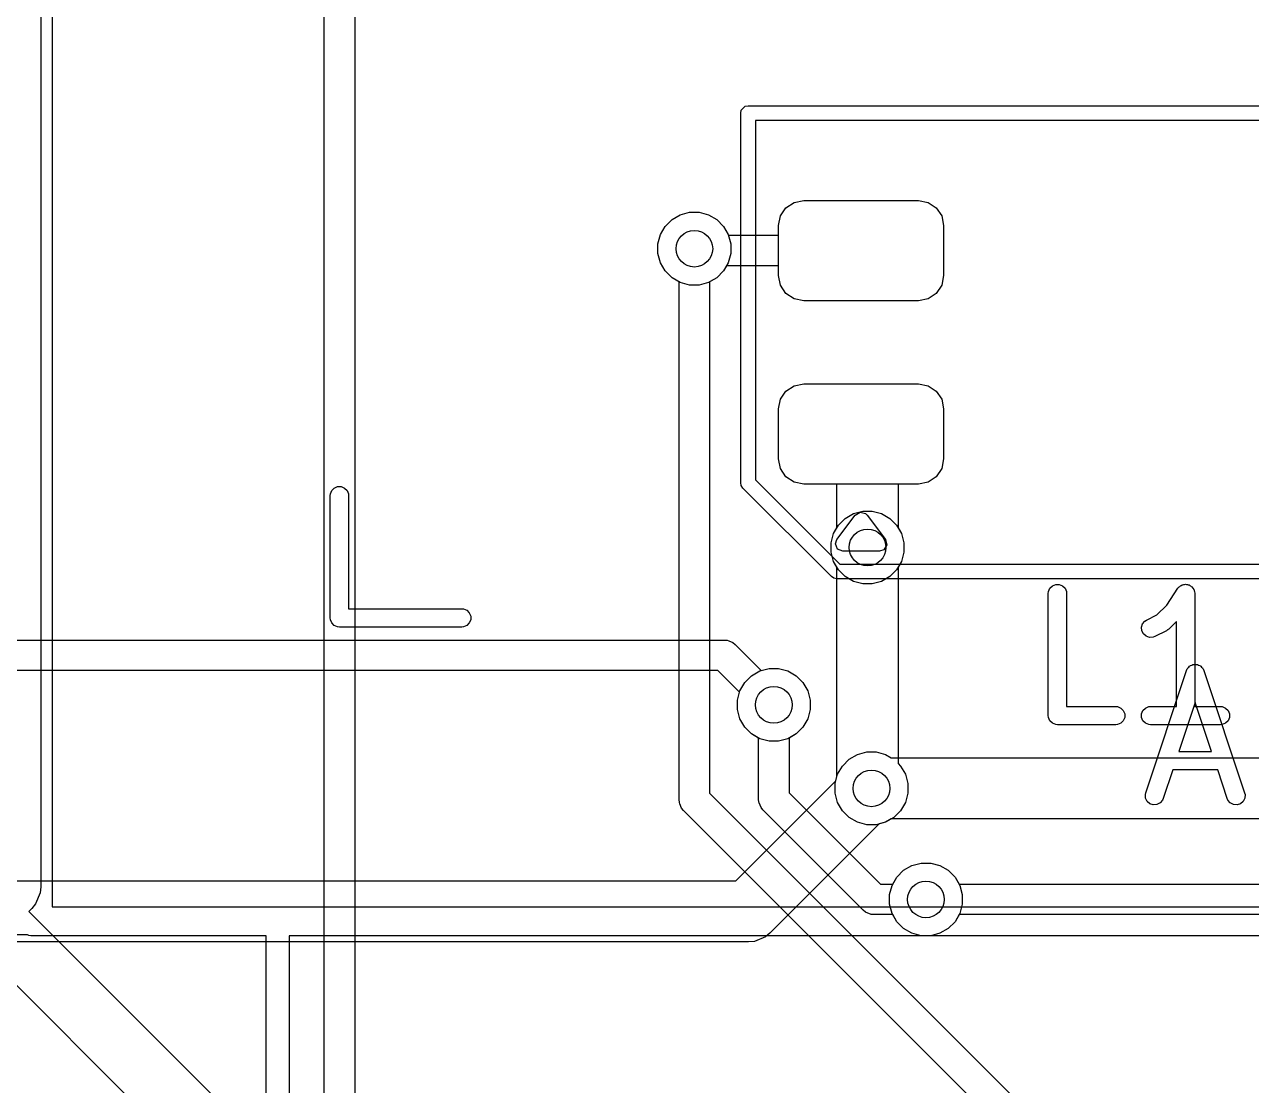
# Model space of a CAD drawing. Header units: millimetres. Extents: x 14 to 286, y -133 to -45.
# Drawn here: x 42.68 to 52.71, y -86.99 to -78.31 of the extents above; entities that cross this region are included whole.
import ezdxf

# ---------------------------------------------------------------- set-up
doc = ezdxf.new("R2010")
doc.units = ezdxf.units.MM
for name, color, linetype, true_color in [('B.Cu', 153, 'CONTINUOUS', 0x4d7fc4), ('B.Silkscreen', 31, 'CONTINUOUS', 0xe8b2a7), ('F.Cu', 13, 'CONTINUOUS', 0xc83434), ('F.Mask', 201, 'CONTINUOUS', 0xd864ff), ('F.Paste', 253, 'CONTINUOUS', 0xb4a09a), ('F.Silkscreen', 41, 'CONTINUOUS', 0xf2eda1), ('User.Drawings', 9, 'CONTINUOUS', 0xc2c2c2)]:
    doc.layers.add(name, color=color, linetype=linetype, true_color=true_color)

msp = doc.modelspace()

# ---------------------------------------------------------------- linework, layer by layer
at = {"layer": 'B.Cu', "linetype": 'CONTINUOUS'}
for p, q in [((42.8098, -64.445554), (42.8098, -85.3656)), ((45.1275, -88.7583), (45.1275, -75.085)), ((45.3775, -75.085), (45.3775, -88.706524)), ((47.973072, -79.906494), (48.040895, -79.867336)), ((48.040895, -79.867336), (48.116542, -79.847067)), ((48.116542, -79.847067), (48.194858, -79.847067)), ((48.194858, -79.847067), (48.270505, -79.867336)), ((48.270505, -79.867336), (48.338328, -79.906494)), ((47.878536, -80.029695), (47.917694, -79.961872)), ((47.917694, -79.961872), (47.973072, -79.906494)), ((48.338328, -79.906494), (48.393706, -79.961872)), ((48.393706, -79.961872), (48.432864, -80.029695)), ((47.858267, -80.105342), (47.878536, -80.029695)), ((48.432864, -80.029695), (48.453133, -80.105342)), ((47.858267, -80.183658), (47.858267, -80.105342)), ((47.878536, -80.259305), (47.858267, -80.183658)), ((48.453133, -80.183658), (48.432864, -80.259305)), ((48.453133, -80.105342), (48.453133, -80.183658)), ((47.917694, -80.327128), (47.878536, -80.259305)), ((48.432864, -80.259305), (48.393706, -80.327128)), ((47.973072, -80.382506), (47.917694, -80.327128)), ((48.0307, -80.415777), (47.973072, -80.382506)), ((48.338328, -80.382506), (48.2807, -80.415777)), ((48.393706, -80.327128), (48.338328, -80.382506)), ((48.0307, -84.6516), (48.0307, -80.415777)), ((48.2807, -80.415777), (48.2807, -84.599824)), ((49.457595, -82.311736), (49.533242, -82.291467)), ((49.533242, -82.291467), (49.611558, -82.291467)), ((49.611558, -82.291467), (49.687205, -82.311736)), ((49.334394, -82.406272), (49.389772, -82.350894)), ((49.389772, -82.350894), (49.457595, -82.311736)), ((49.687205, -82.311736), (49.755028, -82.350894)), ((49.755028, -82.350894), (49.810406, -82.406272)), ((49.274967, -82.549742), (49.295236, -82.474095)), ((49.295236, -82.474095), (49.334394, -82.406272)), ((49.810406, -82.406272), (49.849564, -82.474095)), ((49.849564, -82.474095), (49.869833, -82.549742)), ((49.274967, -82.628058), (49.274967, -82.549742)), ((49.869833, -82.549742), (49.869833, -82.628058)), ((49.295236, -82.703705), (49.274967, -82.628058)), ((49.869833, -82.628058), (49.849564, -82.703705)), ((49.3224, -82.750753), (49.295236, -82.703705)), ((49.3224, -84.463116), (49.3224, -82.750753)), ((49.849564, -82.703705), (49.8224, -82.750753)), ((49.8224, -82.750753), (49.8224, -84.356766)), ((48.690795, -83.599236), (48.766442, -83.578967)), ((48.766442, -83.578967), (48.844758, -83.578967)), ((48.844758, -83.578967), (48.920405, -83.599236)), ((48.528436, -83.761595), (48.567594, -83.693772)), ((48.567594, -83.693772), (48.622972, -83.638394)), ((48.622972, -83.638394), (48.690795, -83.599236)), ((48.920405, -83.599236), (48.988228, -83.638394)), ((48.988228, -83.638394), (49.043606, -83.693772)), ((49.043606, -83.693772), (49.082764, -83.761595)), ((48.508167, -83.837242), (48.528436, -83.761595)), ((49.082764, -83.761595), (49.103033, -83.837242)), ((48.508167, -83.915558), (48.508167, -83.837242)), ((49.103033, -83.837242), (49.103033, -83.915558)), ((48.528436, -83.991205), (48.508167, -83.915558)), ((48.567594, -84.059028), (48.528436, -83.991205)), ((49.082764, -83.991205), (49.043606, -84.059028)), ((49.103033, -83.915558), (49.082764, -83.991205)), ((48.622972, -84.114406), (48.567594, -84.059028)), ((49.043606, -84.059028), (48.988228, -84.114406)), ((48.6806, -84.147677), (48.622972, -84.114406)), ((48.6806, -84.6479), (48.6806, -84.147677)), ((48.988228, -84.114406), (48.9306, -84.147677)), ((48.9306, -84.147677), (48.9306, -84.596123)), ((49.8224, -84.356766), (49.842506, -84.376872)), ((49.842506, -84.376872), (49.881664, -84.444695)), ((49.307067, -84.520342), (49.3224, -84.463116)), ((49.881664, -84.444695), (49.901933, -84.520342)), ((48.2807, -84.599824), (57.831888, -94.151012)), ((48.9306, -84.596123), (49.677277, -85.3428)), ((49.307067, -84.598658), (49.307067, -84.520342)), ((49.327336, -84.674305), (49.307067, -84.598658)), ((49.901933, -84.598658), (49.881664, -84.674305)), ((49.901933, -84.520342), (49.901933, -84.598658)), ((48.033102, -84.675986), (48.0307, -84.6516)), ((48.033102, -84.675987), (48.033102, -84.675986)), ((48.036958, -84.685295), (48.033102, -84.675987)), ((48.051766, -84.721046), (48.036958, -84.685295)), ((48.683002, -84.672286), (48.6806, -84.6479)), ((48.683002, -84.672287), (48.683002, -84.672286)), ((48.685162, -84.677502), (48.683002, -84.672287)), ((48.701666, -84.717346), (48.685162, -84.677502)), ((49.366494, -84.742128), (49.327336, -84.674305)), ((49.881664, -84.674305), (49.842506, -84.742128)), ((48.051771, -84.721051), (48.051766, -84.721046)), ((48.067312, -84.739988), (48.051771, -84.721051)), ((57.6185, -94.291176), (48.067312, -84.739988)), ((48.701671, -84.717351), (48.701666, -84.717346)), ((48.717212, -84.736288), (48.701671, -84.717351)), ((49.537112, -85.556189), (48.717212, -84.736288)), ((49.421872, -84.797506), (49.366494, -84.742128)), ((49.489695, -84.836664), (49.421872, -84.797506)), ((49.787128, -84.797506), (49.719305, -84.836664)), ((49.842506, -84.742128), (49.787128, -84.797506)), ((49.565342, -84.856933), (49.489695, -84.836664)), ((49.643658, -84.856933), (49.565342, -84.856933)), ((49.719305, -84.836664), (49.643658, -84.856933)), ((49.867472, -85.229794), (49.935295, -85.190636)), ((49.935295, -85.190636), (50.010942, -85.170367)), ((50.010942, -85.170367), (50.089258, -85.170367)), ((50.089258, -85.170367), (50.164905, -85.190636)), ((50.164905, -85.190636), (50.232728, -85.229794)), ((49.778822, -85.3428), (49.812094, -85.285172)), ((49.812094, -85.285172), (49.867472, -85.229794)), ((50.232728, -85.229794), (50.288106, -85.285172)), ((50.288106, -85.285172), (50.327264, -85.352995)), ((42.8098, -85.3656), (42.804996, -85.414373)), ((49.677277, -85.3428), (49.778822, -85.3428)), ((50.327264, -85.352995), (50.347533, -85.428642)), ((42.767662, -85.504497), (42.736577, -85.542377)), ((42.767667, -85.504493), (42.767662, -85.504497)), ((42.804996, -85.414373), (42.767667, -85.504493)), ((50.347533, -85.428642), (50.347533, -85.506958)), ((42.736577, -85.542377), (42.712554, -85.5664)), ((42.712554, -85.5664), (44.812177, -87.666023)), ((49.556054, -85.571734), (49.537112, -85.556189)), ((49.601114, -85.590398), (49.556054, -85.571734)), ((49.6255, -85.5928), (49.601114, -85.590398)), ((49.778822, -85.5928), (49.6255, -85.5928)), ((49.812094, -85.650428), (49.778822, -85.5928)), ((50.327264, -85.582605), (50.288106, -85.650428)), ((50.347533, -85.506958), (50.327264, -85.582605)), ((49.867472, -85.705806), (49.812094, -85.650428)), ((49.935295, -85.744964), (49.867472, -85.705806)), ((50.232728, -85.705806), (50.164905, -85.744964)), ((50.288106, -85.650428), (50.232728, -85.705806)), ((50.010942, -85.765233), (49.935295, -85.744964)), ((50.089258, -85.765233), (50.010942, -85.765233)), ((50.164905, -85.744964), (50.089258, -85.765233)), ((44.3854, -87.946354), (42.29667, -85.857624))]:
    msp.add_line(p, q, dxfattribs=at)
at = {"layer": 'B.Cu'}
for centre in [(48.1557, -80.1445), (49.5724, -82.5889), (48.8056, -83.8764), (49.6045, -84.5595), (50.0501, -85.4678)]:
    msp.add_circle(centre, 0.15, dxfattribs=at)
at = {"layer": 'B.Silkscreen', "linetype": 'CONTINUOUS'}
for p, q in [((51.848015, -84.596102), (52.181348, -83.596102)), ((52.181348, -83.596102), (52.187342, -83.582677)), ((52.187342, -83.582677), (52.190852, -83.578629)), ((52.190852, -83.578629), (52.193249, -83.573836)), ((52.193249, -83.573836), (52.200357, -83.56767)), ((52.200357, -83.56767), (52.206516, -83.56057)), ((52.206516, -83.56057), (52.211305, -83.558175)), ((52.211305, -83.558175), (52.215356, -83.554662)), ((52.215356, -83.554662), (52.224281, -83.551687)), ((52.224281, -83.551687), (52.232689, -83.547483)), ((52.232689, -83.547483), (52.238033, -83.547103)), ((52.238033, -83.547103), (52.243119, -83.545408)), ((52.243119, -83.545408), (52.252499, -83.546074)), ((52.252499, -83.546074), (52.261879, -83.545408)), ((52.261879, -83.545408), (52.266964, -83.547103)), ((52.266964, -83.547103), (52.272309, -83.547483)), ((52.272309, -83.547483), (52.280719, -83.551688)), ((52.280719, -83.551688), (52.289641, -83.554662)), ((52.289641, -83.554662), (52.293688, -83.558172)), ((52.293688, -83.558172), (52.298482, -83.560569)), ((52.298482, -83.560569), (52.304645, -83.567674)), ((52.304645, -83.567674), (52.311749, -83.573836)), ((52.311749, -83.573836), (52.314144, -83.578627)), ((52.314144, -83.578627), (52.317656, -83.582676)), ((52.317656, -83.582676), (52.32365, -83.596102)), ((52.32365, -83.596102), (52.656983, -84.596102)), ((52.252499, -83.856989), (52.118461, -84.259104)), ((52.386537, -84.259104), (52.252499, -83.856989)), ((52.118461, -84.259104), (52.386537, -84.259104)), ((52.068461, -84.409104), (51.990317, -84.643536)), ((52.436537, -84.409104), (52.068461, -84.409104)), ((52.514681, -84.643536), (52.436537, -84.409104)), ((51.844755, -84.610439), (51.848015, -84.596102)), ((52.656983, -84.596102), (52.660243, -84.610438)), ((51.84683, -84.639629), (51.844755, -84.610439)), ((51.859916, -84.665802), (51.84683, -84.639629)), ((51.882023, -84.684976), (51.859916, -84.665802)), ((51.909786, -84.69423), (51.882023, -84.684976)), ((51.938976, -84.692155), (51.909786, -84.69423)), ((51.965149, -84.679069), (51.938976, -84.692155)), ((51.984323, -84.656962), (51.965149, -84.679069)), ((51.990317, -84.643536), (51.984323, -84.656962)), ((52.520675, -84.656961), (52.514681, -84.643536)), ((52.539849, -84.679068), (52.520675, -84.656961)), ((52.566022, -84.692155), (52.539849, -84.679068)), ((52.595212, -84.69423), (52.566022, -84.692155)), ((52.622974, -84.684976), (52.595212, -84.69423)), ((52.645082, -84.665802), (52.622974, -84.684976)), ((52.658168, -84.639628), (52.645082, -84.665802)), ((52.660243, -84.610438), (52.658168, -84.639628))]:
    msp.add_line(p, q, dxfattribs=at)
at = {"layer": 'F.Cu', "linetype": 'CONTINUOUS'}
for p, q in [((48.905043, -79.810043), (48.97155, -79.765605)), ((48.97155, -79.765605), (49.05, -79.75)), ((49.05, -79.75), (49.99, -79.75)), ((49.99, -79.75), (50.06845, -79.765605)), ((50.06845, -79.765605), (50.134957, -79.810043)), ((47.973072, -79.906494), (48.040895, -79.867336)), ((48.040895, -79.867336), (48.116542, -79.847067)), ((48.116542, -79.847067), (48.194858, -79.847067)), ((48.194858, -79.847067), (48.270505, -79.867336)), ((48.270505, -79.867336), (48.338328, -79.906494)), ((48.845, -79.955), (48.860605, -79.87655)), ((48.860605, -79.87655), (48.905043, -79.810043)), ((50.134957, -79.810043), (50.179395, -79.87655)), ((50.179395, -79.87655), (50.195, -79.955)), ((47.878536, -80.029695), (47.917694, -79.961872)), ((47.917694, -79.961872), (47.973072, -79.906494)), ((48.338328, -79.906494), (48.393706, -79.961872)), ((48.393706, -79.961872), (48.432864, -80.029695)), ((48.845, -80.035), (48.845, -79.955)), ((50.195, -79.955), (50.195, -80.365)), ((47.858267, -80.105342), (47.878536, -80.029695)), ((48.432864, -80.029695), (48.434285, -80.035)), ((48.434285, -80.035), (48.845, -80.035)), ((47.858267, -80.183658), (47.858267, -80.105342)), ((47.878536, -80.259305), (47.858267, -80.183658)), ((47.917694, -80.327128), (47.878536, -80.259305)), ((48.418029, -80.285), (48.393706, -80.327128)), ((48.845, -80.285), (48.418029, -80.285)), ((48.845, -80.365), (48.845, -80.285)), ((47.973072, -80.382506), (47.917694, -80.327128)), ((48.040895, -80.421664), (47.973072, -80.382506)), ((48.338328, -80.382506), (48.270505, -80.421664)), ((48.393706, -80.327128), (48.338328, -80.382506)), ((48.860605, -80.44345), (48.845, -80.365)), ((50.195, -80.365), (50.179395, -80.44345)), ((48.116542, -80.441933), (48.040895, -80.421664)), ((48.194858, -80.441933), (48.116542, -80.441933)), ((48.270505, -80.421664), (48.194858, -80.441933)), ((48.905043, -80.509957), (48.860605, -80.44345)), ((50.179395, -80.44345), (50.134957, -80.509957)), ((48.97155, -80.554395), (48.905043, -80.509957)), ((49.05, -80.57), (48.97155, -80.554395)), ((49.99, -80.57), (49.05, -80.57)), ((50.06845, -80.554395), (49.99, -80.57)), ((50.134957, -80.509957), (50.06845, -80.554395)), ((48.905043, -81.310043), (48.97155, -81.265605)), ((48.97155, -81.265605), (49.05, -81.25)), ((49.05, -81.25), (49.99, -81.25)), ((49.99, -81.25), (50.06845, -81.265605)), ((50.06845, -81.265605), (50.134957, -81.310043)), ((48.845, -81.455), (48.860605, -81.37655)), ((48.860605, -81.37655), (48.905043, -81.310043)), ((50.134957, -81.310043), (50.179395, -81.37655)), ((50.179395, -81.37655), (50.195, -81.455)), ((48.845, -81.865), (48.845, -81.455)), ((50.195, -81.455), (50.195, -81.865)), ((48.860605, -81.94345), (48.845, -81.865)), ((50.195, -81.865), (50.179395, -81.94345)), ((48.905043, -82.009957), (48.860605, -81.94345)), ((50.179395, -81.94345), (50.134957, -82.009957)), ((48.97155, -82.054395), (48.905043, -82.009957)), ((49.05, -82.07), (48.97155, -82.054395)), ((49.3224, -82.07), (49.05, -82.07)), ((49.3224, -82.427046), (49.3224, -82.07)), ((49.99, -82.07), (49.8224, -82.07)), ((49.8224, -82.07), (49.8224, -82.427046)), ((50.06845, -82.054395), (49.99, -82.07)), ((50.134957, -82.009957), (50.06845, -82.054395)), ((49.274967, -82.549742), (49.295236, -82.474095)), ((49.295236, -82.474095), (49.3224, -82.427046)), ((49.8224, -82.427046), (49.849564, -82.474095)), ((49.849564, -82.474095), (49.869833, -82.549742)), ((49.274967, -82.628058), (49.274967, -82.549742)), ((49.869833, -82.549742), (49.869833, -82.628058)), ((49.295236, -82.703705), (49.274967, -82.628058)), ((49.869833, -82.628058), (49.849564, -82.703705)), ((49.334394, -82.771528), (49.295236, -82.703705)), ((49.389772, -82.826906), (49.334394, -82.771528)), ((49.810406, -82.771528), (49.755028, -82.826906)), ((49.849564, -82.703705), (49.810406, -82.771528)), ((49.457595, -82.866064), (49.389772, -82.826906)), ((49.533242, -82.886333), (49.457595, -82.866064)), ((49.611558, -82.886333), (49.533242, -82.886333)), ((49.687205, -82.866064), (49.611558, -82.886333)), ((49.755028, -82.826906), (49.687205, -82.866064)), ((41.4788, -83.3462), (48.4004, -83.3462)), ((48.4004, -83.3462), (48.424786, -83.348602)), ((48.424786, -83.348602), (48.424787, -83.348602)), ((48.424787, -83.348602), (48.437984, -83.354068)), ((48.437984, -83.354068), (48.469846, -83.367266)), ((48.469846, -83.367266), (48.469851, -83.367271)), ((48.469851, -83.367271), (48.488788, -83.382812)), ((48.488788, -83.382812), (48.702165, -83.596189)), ((48.348624, -83.5962), (41.4788, -83.5962)), ((48.525389, -83.772965), (48.348624, -83.5962)), ((48.702165, -83.596189), (48.766442, -83.578967)), ((48.766442, -83.578967), (48.844758, -83.578967)), ((48.844758, -83.578967), (48.920405, -83.599236)), ((48.920405, -83.599236), (48.988228, -83.638394)), ((48.988228, -83.638394), (49.043606, -83.693772)), ((49.043606, -83.693772), (49.082764, -83.761595)), ((48.508167, -83.837242), (48.525389, -83.772965)), ((49.082764, -83.761595), (49.103033, -83.837242)), ((48.508167, -83.915558), (48.508167, -83.837242)), ((49.103033, -83.837242), (49.103033, -83.915558)), ((48.528436, -83.991205), (48.508167, -83.915558)), ((48.567594, -84.059028), (48.528436, -83.991205)), ((49.082764, -83.991205), (49.043606, -84.059028)), ((49.103033, -83.915558), (49.082764, -83.991205)), ((48.622972, -84.114406), (48.567594, -84.059028)), ((49.043606, -84.059028), (48.988228, -84.114406)), ((48.690795, -84.153564), (48.622972, -84.114406)), ((48.766442, -84.173833), (48.690795, -84.153564)), ((48.844758, -84.173833), (48.766442, -84.173833)), ((48.920405, -84.153564), (48.844758, -84.173833)), ((48.988228, -84.114406), (48.920405, -84.153564)), ((49.421872, -84.321494), (49.489695, -84.282336)), ((49.489695, -84.282336), (49.565342, -84.262067)), ((49.565342, -84.262067), (49.643658, -84.262067)), ((49.643658, -84.262067), (49.719305, -84.282336)), ((49.719305, -84.282336), (49.766354, -84.3095)), ((49.327336, -84.444695), (49.366494, -84.376872)), ((49.366494, -84.376872), (49.421872, -84.321494)), ((49.766354, -84.3095), (56.522846, -84.3095)), ((48.494046, -85.3164), (49.313275, -84.497171)), ((49.313275, -84.497171), (49.327336, -84.444695)), ((49.666828, -84.850724), (48.774377, -85.743177)), ((49.719305, -84.836664), (49.666828, -84.850724)), ((49.766354, -84.8095), (49.719305, -84.836664)), ((56.6264, -84.8095), (49.766354, -84.8095)), ((49.867472, -85.229794), (49.935295, -85.190636)), ((49.935295, -85.190636), (50.010942, -85.170367)), ((50.010942, -85.170367), (50.089258, -85.170367)), ((50.089258, -85.170367), (50.164905, -85.190636)), ((50.164905, -85.190636), (50.232728, -85.229794)), ((49.772936, -85.352995), (49.812094, -85.285172)), ((49.812094, -85.285172), (49.867472, -85.229794)), ((50.232728, -85.229794), (50.288106, -85.285172)), ((50.288106, -85.285172), (50.321378, -85.3428)), ((42.520854, -85.3164), (48.494046, -85.3164)), ((49.752667, -85.428642), (49.772936, -85.352995)), ((50.321378, -85.3428), (57.330424, -85.3428)), ((49.752667, -85.506958), (49.752667, -85.428642)), ((49.772936, -85.582605), (49.752667, -85.506958)), ((49.812094, -85.650428), (49.772936, -85.582605)), ((50.321378, -85.5928), (50.288106, -85.650428)), ((57.3822, -85.5928), (50.321378, -85.5928)), ((49.867472, -85.705806), (49.812094, -85.650428)), ((49.935295, -85.744964), (49.867472, -85.705806)), ((50.232728, -85.705806), (50.164905, -85.744964)), ((50.288106, -85.650428), (50.232728, -85.705806)), ((48.736493, -85.774267), (48.646373, -85.811596)), ((48.736497, -85.774262), (48.736493, -85.774267)), ((48.774377, -85.743177), (48.736497, -85.774262)), ((50.010942, -85.765233), (49.935295, -85.744964)), ((50.089258, -85.765233), (50.010942, -85.765233)), ((50.164905, -85.744964), (50.089258, -85.765233)), ((48.5976, -85.8164), (42.520854, -85.8164)), ((48.646373, -85.811596), (48.5976, -85.8164))]:
    msp.add_line(p, q, dxfattribs=at)
at = {"layer": 'F.Cu'}
for centre in [(48.1557, -80.1445), (49.5724, -82.5889), (48.8056, -83.8764), (49.6045, -84.5595), (50.0501, -85.4678)]:
    msp.add_circle(centre, 0.15, dxfattribs=at)
at = {"layer": 'F.Mask', "linetype": 'CONTINUOUS'}
for p, q in [((48.905043, -79.810043), (48.97155, -79.765605)), ((48.97155, -79.765605), (49.05, -79.75)), ((49.05, -79.75), (49.99, -79.75)), ((49.99, -79.75), (50.06845, -79.765605)), ((50.06845, -79.765605), (50.134957, -79.810043)), ((48.845, -79.955), (48.860605, -79.87655)), ((48.860605, -79.87655), (48.905043, -79.810043)), ((50.134957, -79.810043), (50.179395, -79.87655)), ((50.179395, -79.87655), (50.195, -79.955)), ((48.845, -80.365), (48.845, -79.955)), ((50.195, -79.955), (50.195, -80.365)), ((48.860605, -80.44345), (48.845, -80.365)), ((50.195, -80.365), (50.179395, -80.44345)), ((48.905043, -80.509957), (48.860605, -80.44345)), ((50.179395, -80.44345), (50.134957, -80.509957)), ((48.97155, -80.554395), (48.905043, -80.509957)), ((49.05, -80.57), (48.97155, -80.554395)), ((49.99, -80.57), (49.05, -80.57)), ((50.06845, -80.554395), (49.99, -80.57)), ((50.134957, -80.509957), (50.06845, -80.554395)), ((48.905043, -81.310043), (48.97155, -81.265605)), ((48.97155, -81.265605), (49.05, -81.25)), ((49.05, -81.25), (49.99, -81.25)), ((49.99, -81.25), (50.06845, -81.265605)), ((50.06845, -81.265605), (50.134957, -81.310043)), ((48.845, -81.455), (48.860605, -81.37655)), ((48.860605, -81.37655), (48.905043, -81.310043)), ((50.134957, -81.310043), (50.179395, -81.37655)), ((50.179395, -81.37655), (50.195, -81.455)), ((48.845, -81.865), (48.845, -81.455)), ((50.195, -81.455), (50.195, -81.865)), ((48.860605, -81.94345), (48.845, -81.865)), ((50.195, -81.865), (50.179395, -81.94345)), ((48.905043, -82.009957), (48.860605, -81.94345)), ((50.179395, -81.94345), (50.134957, -82.009957)), ((48.97155, -82.054395), (48.905043, -82.009957)), ((49.05, -82.07), (48.97155, -82.054395)), ((49.99, -82.07), (49.05, -82.07)), ((50.06845, -82.054395), (49.99, -82.07)), ((50.134957, -82.009957), (50.06845, -82.054395))]:
    msp.add_line(p, q, dxfattribs=at)
at = {"layer": 'F.Paste', "linetype": 'CONTINUOUS'}
for p, q in [((48.905043, -79.810043), (48.97155, -79.765605)), ((48.97155, -79.765605), (49.05, -79.75)), ((49.05, -79.75), (49.99, -79.75)), ((49.99, -79.75), (50.06845, -79.765605)), ((50.06845, -79.765605), (50.134957, -79.810043)), ((48.845, -79.955), (48.860605, -79.87655)), ((48.860605, -79.87655), (48.905043, -79.810043)), ((50.134957, -79.810043), (50.179395, -79.87655)), ((50.179395, -79.87655), (50.195, -79.955)), ((48.845, -80.365), (48.845, -79.955)), ((50.195, -79.955), (50.195, -80.365)), ((48.860605, -80.44345), (48.845, -80.365)), ((50.195, -80.365), (50.179395, -80.44345)), ((48.905043, -80.509957), (48.860605, -80.44345)), ((50.179395, -80.44345), (50.134957, -80.509957)), ((48.97155, -80.554395), (48.905043, -80.509957)), ((49.05, -80.57), (48.97155, -80.554395)), ((49.99, -80.57), (49.05, -80.57)), ((50.06845, -80.554395), (49.99, -80.57)), ((50.134957, -80.509957), (50.06845, -80.554395)), ((48.905043, -81.310043), (48.97155, -81.265605)), ((48.97155, -81.265605), (49.05, -81.25)), ((49.05, -81.25), (49.99, -81.25)), ((49.99, -81.25), (50.06845, -81.265605)), ((50.06845, -81.265605), (50.134957, -81.310043)), ((48.845, -81.455), (48.860605, -81.37655)), ((48.860605, -81.37655), (48.905043, -81.310043)), ((50.134957, -81.310043), (50.179395, -81.37655)), ((50.179395, -81.37655), (50.195, -81.455)), ((48.845, -81.865), (48.845, -81.455)), ((50.195, -81.455), (50.195, -81.865)), ((48.860605, -81.94345), (48.845, -81.865)), ((50.195, -81.865), (50.179395, -81.94345)), ((48.905043, -82.009957), (48.860605, -81.94345)), ((50.179395, -81.94345), (50.134957, -82.009957)), ((48.97155, -82.054395), (48.905043, -82.009957)), ((49.05, -82.07), (48.97155, -82.054395)), ((49.99, -82.07), (49.05, -82.07)), ((50.06845, -82.054395), (49.99, -82.07)), ((50.134957, -82.009957), (50.06845, -82.054395))]:
    msp.add_line(p, q, dxfattribs=at)
at = {"layer": 'F.Silkscreen', "linetype": 'CONTINUOUS'}
for p, q in [((48.539567, -79.012039), (48.572039, -78.979567)), ((48.572039, -78.979567), (48.595, -78.975)), ((48.595, -78.975), (55.895, -78.975)), ((48.535, -79.035), (48.539567, -79.012039)), ((48.535, -82.06), (48.535, -79.035)), ((48.655, -79.095), (48.655, -82.035147)), ((55.835, -79.095), (48.655, -79.095)), ((48.539567, -82.082961), (48.535, -82.06)), ((48.552574, -82.102426), (48.539567, -82.082961)), ((48.655, -82.035147), (49.344853, -82.725)), ((49.277574, -82.827427), (48.552574, -82.102426)), ((49.322, -82.524), (49.472, -82.324)), ((49.472, -82.324), (49.511515, -82.300603)), ((49.511515, -82.300603), (49.556, -82.312)), ((49.556, -82.312), (49.568, -82.324)), ((49.568, -82.324), (49.718, -82.524)), ((49.31, -82.56), (49.322, -82.524)), ((49.327574, -82.602426), (49.31, -82.56)), ((49.729397, -82.568485), (49.706, -82.608)), ((49.718, -82.524), (49.729397, -82.568485)), ((49.37, -82.62), (49.327574, -82.602426)), ((49.67, -82.62), (49.37, -82.62)), ((49.706, -82.608), (49.67, -82.62)), ((49.344853, -82.725), (55.835, -82.725)), ((49.297039, -82.840433), (49.277574, -82.827427)), ((49.32, -82.845), (49.297039, -82.840433)), ((55.895, -82.845), (49.32, -82.845)), ((51.084284, -82.902459), (51.11132, -82.89126)), ((51.11132, -82.89126), (51.140584, -82.89126)), ((51.140584, -82.89126), (51.16762, -82.902459)), ((52.138692, -82.899646), (52.144798, -82.895558)), ((52.144798, -82.895558), (52.152078, -82.894101)), ((52.152078, -82.894101), (52.158939, -82.89126)), ((52.158939, -82.89126), (52.166287, -82.89126)), ((52.166287, -82.89126), (52.173492, -82.889819)), ((52.173492, -82.889819), (52.180776, -82.89126)), ((52.180776, -82.89126), (52.188203, -82.89126)), ((52.188203, -82.89126), (52.194991, -82.894072)), ((52.194991, -82.894072), (52.2022, -82.895498)), ((52.2022, -82.895498), (52.208379, -82.899617)), ((51.050952, -82.964819), (51.052393, -82.950187)), ((51.050952, -83.964819), (51.050952, -82.964819)), ((51.052393, -82.950187), (51.063592, -82.923151)), ((51.063592, -82.923151), (51.084284, -82.902459)), ((51.16762, -82.902459), (51.188312, -82.923151)), ((51.188312, -82.923151), (51.199511, -82.950187)), ((51.199511, -82.950187), (51.200952, -82.964819)), ((51.200952, -82.964819), (51.200952, -83.889819)), ((52.020047, -83.059896), (52.111167, -82.923216)), ((52.111167, -82.923216), (52.111201, -82.923173)), ((52.111201, -82.923173), (52.111211, -82.923151)), ((52.111211, -82.923151), (52.111262, -82.923099)), ((52.111262, -82.923099), (52.120483, -82.911841)), ((52.120483, -82.911841), (52.126652, -82.907709)), ((52.126652, -82.907709), (52.131903, -82.902459)), ((52.131903, -82.902459), (52.138692, -82.899646)), ((52.208379, -82.899617), (52.215239, -82.902459)), ((52.215239, -82.902459), (52.220432, -82.907652)), ((52.220432, -82.907652), (52.226549, -82.91173)), ((52.226549, -82.91173), (52.230682, -82.917902)), ((52.230682, -82.917902), (52.235931, -82.923151)), ((52.235931, -82.923151), (52.238742, -82.929938)), ((52.238742, -82.929938), (52.242832, -82.936045)), ((52.242832, -82.936045), (52.244288, -82.943326)), ((52.244288, -82.943326), (52.24713, -82.950187)), ((52.24713, -82.950187), (52.248555, -82.964663)), ((52.248555, -82.964663), (52.248571, -82.96474)), ((52.248571, -82.96474), (52.248565, -82.964766)), ((52.248565, -82.964766), (52.248571, -82.964819)), ((52.248571, -82.964819), (52.248571, -83.889819)), ((51.938668, -83.141275), (52.020047, -83.059896)), ((51.8227, -83.213391), (51.841873, -83.191283)), ((51.841873, -83.191283), (51.854316, -83.183451)), ((51.854316, -83.183451), (51.938668, -83.141275)), ((52.098571, -83.193504), (52.036128, -83.255947)), ((52.098571, -83.889819), (52.098571, -83.193504)), ((51.813446, -83.241152), (51.8227, -83.213391)), ((51.81552, -83.270342), (51.813446, -83.241152)), ((51.828607, -83.296517), (51.81552, -83.270342)), ((51.850715, -83.31569), (51.828607, -83.296517)), ((52.016636, -83.269996), (51.921398, -83.317615)), ((52.022935, -83.266031), (52.016636, -83.269996)), ((52.024763, -83.265274), (52.022935, -83.266031)), ((52.026819, -83.263585), (52.024763, -83.265274)), ((52.029079, -83.262164), (52.026819, -83.263585)), ((52.030378, -83.260665), (52.029079, -83.262164)), ((52.036128, -83.255947), (52.030378, -83.260665)), ((51.878476, -83.324944), (51.850715, -83.31569)), ((51.907666, -83.32287), (51.878476, -83.324944)), ((51.921398, -83.317615), (51.907666, -83.32287)), ((51.200952, -83.889819), (51.602142, -83.889819)), ((51.602142, -83.889819), (51.616774, -83.89126)), ((51.616774, -83.89126), (51.64381, -83.902459)), ((51.846189, -83.902459), (51.873225, -83.89126)), ((51.873225, -83.89126), (51.887857, -83.889819)), ((51.887857, -83.889819), (52.098571, -83.889819)), ((52.248571, -83.889819), (52.459285, -83.889819)), ((52.459285, -83.889819), (52.473917, -83.89126)), ((52.473917, -83.89126), (52.500953, -83.902459)), ((51.052393, -83.979451), (51.050952, -83.964819)), ((51.063592, -84.006487), (51.052393, -83.979451)), ((51.64381, -83.902459), (51.664502, -83.923151)), ((51.664502, -83.923151), (51.675701, -83.950187)), ((51.675701, -83.979451), (51.664502, -84.006487)), ((51.675701, -83.950187), (51.675701, -83.979451)), ((51.814298, -83.950187), (51.825497, -83.923151)), ((51.814298, -83.979451), (51.814298, -83.950187)), ((51.825497, -84.006487), (51.814298, -83.979451)), ((51.825497, -83.923151), (51.846189, -83.902459)), ((52.500953, -83.902459), (52.521645, -83.923151)), ((52.521645, -83.923151), (52.532844, -83.950187)), ((52.532844, -83.979451), (52.521645, -84.006487)), ((52.532844, -83.950187), (52.532844, -83.979451)), ((51.084284, -84.027179), (51.063592, -84.006487)), ((51.11132, -84.038378), (51.084284, -84.027179)), ((51.125952, -84.039819), (51.11132, -84.038378)), ((51.602142, -84.039819), (51.125952, -84.039819)), ((51.616774, -84.038378), (51.602142, -84.039819)), ((51.64381, -84.027179), (51.616774, -84.038378)), ((51.664502, -84.006487), (51.64381, -84.027179)), ((51.846189, -84.027179), (51.825497, -84.006487)), ((51.873225, -84.038378), (51.846189, -84.027179)), ((51.887857, -84.039819), (51.873225, -84.038378)), ((52.459285, -84.039819), (51.887857, -84.039819)), ((52.473917, -84.038378), (52.459285, -84.039819)), ((52.500953, -84.027179), (52.473917, -84.038378)), ((52.521645, -84.006487), (52.500953, -84.027179))]:
    msp.add_line(p, q, dxfattribs=at)
at = {"layer": 'User.Drawings', "linetype": 'CONTINUOUS'}
for p, q in [((42.901716, -66.765), (42.901716, -85.530009)), ((45.210832, -82.10264), (45.237868, -82.091441)), ((45.237868, -82.091441), (45.267132, -82.091441)), ((45.267132, -82.091441), (45.294168, -82.10264)), ((45.1775, -82.165), (45.178941, -82.150368)), ((45.1775, -83.165), (45.1775, -82.165)), ((45.178941, -82.150368), (45.19014, -82.123332)), ((45.19014, -82.123332), (45.210832, -82.10264)), ((45.294168, -82.10264), (45.31486, -82.123332)), ((45.31486, -82.123332), (45.326059, -82.150368)), ((45.326059, -82.150368), (45.3275, -82.165)), ((45.3275, -82.165), (45.3275, -83.09)), ((45.3275, -83.09), (46.2525, -83.09)), ((46.2525, -83.09), (46.267132, -83.091441)), ((46.267132, -83.091441), (46.294168, -83.10264)), ((45.178941, -83.179632), (45.1775, -83.165)), ((45.19014, -83.206668), (45.178941, -83.179632)), ((46.294168, -83.10264), (46.31486, -83.123332)), ((46.31486, -83.123332), (46.326059, -83.150368)), ((46.326059, -83.179632), (46.31486, -83.206668)), ((46.326059, -83.150368), (46.326059, -83.179632)), ((45.210832, -83.22736), (45.19014, -83.206668)), ((45.237868, -83.238559), (45.210832, -83.22736)), ((45.2525, -83.24), (45.237868, -83.238559)), ((46.2525, -83.24), (45.2525, -83.24)), ((46.267132, -83.238559), (46.2525, -83.24)), ((46.294168, -83.22736), (46.267132, -83.238559)), ((46.31486, -83.206668), (46.294168, -83.22736)), ((42.901716, -85.530009), (44.751716, -85.530009)), ((44.751716, -85.530009), (61.7025, -85.530009)), ((42.701138, -85.7587), (25.7925, -85.7587)), ((42.712868, -85.763559), (42.701138, -85.7587)), ((42.7275, -85.765), (42.712868, -85.763559)), ((44.6525, -85.765), (42.7275, -85.765)), ((44.6525, -104.615), (44.6525, -85.765)), ((61.7775, -85.765), (44.8425, -85.765)), ((44.8425, -85.765), (44.8425, -104.530009))]:
    msp.add_line(p, q, dxfattribs=at)

doc.saveas('drawing.dxf')
